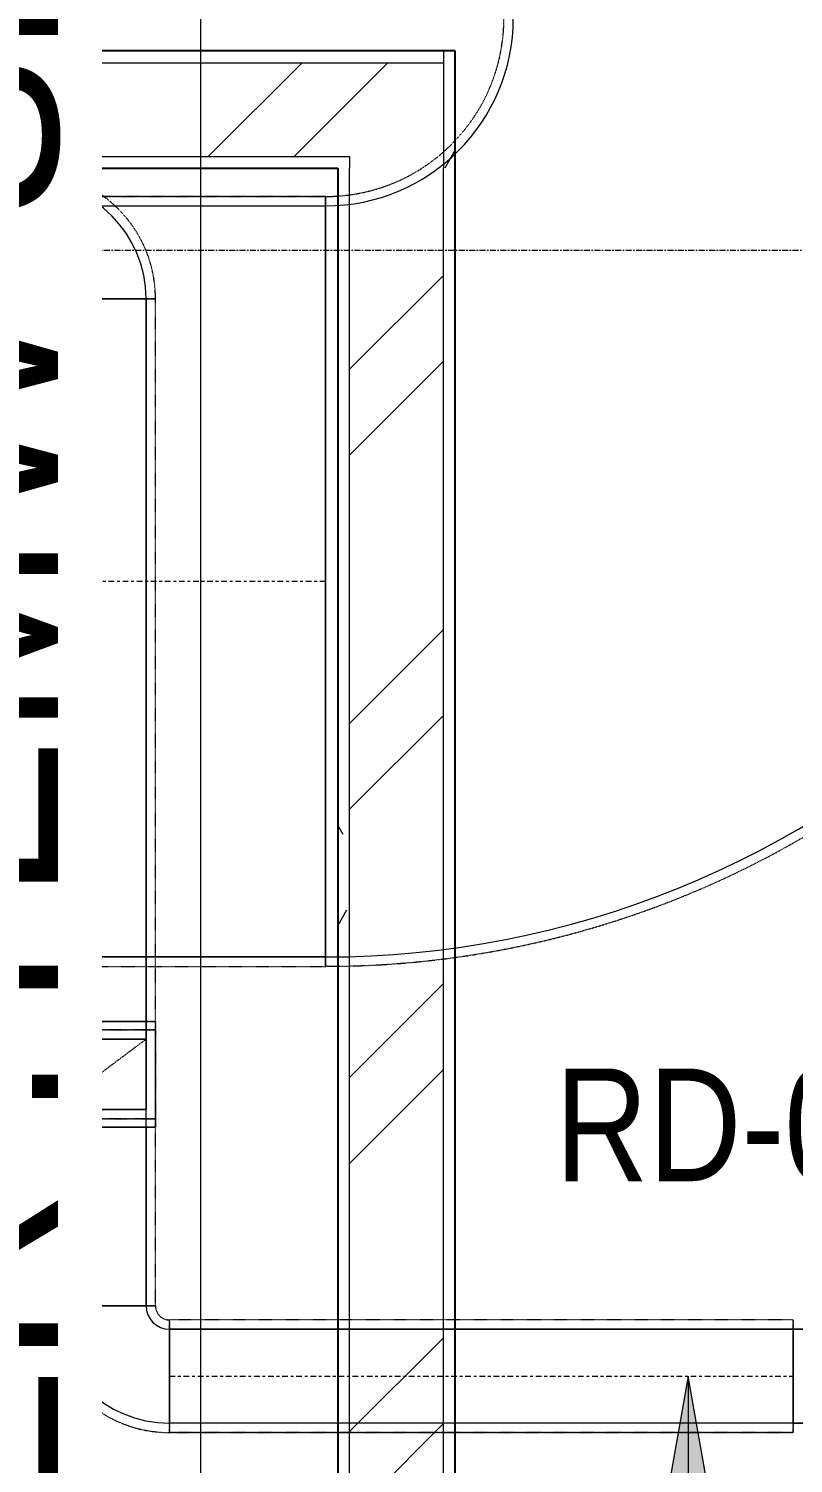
# Model space of a CAD drawing. Header units: inches. Extents: x -83664 to 20107, y -47222 to 19398.
# Drawn here: x 14244 to 15873, y -21348 to -18292 of the extents above; entities that cross this region are included whole.
import ezdxf

# ---------------------------------------------------------------- set-up
doc = ezdxf.new("R2010")
doc.units = ezdxf.units.IN
doc.header["$MEASUREMENT"] = 0
for name, pattern in [('AE7-LP-CENTER', [5.45, 3, -0.6, 1.25, -0.6]), ('Center', [29.999999, 12, -6, 6, -6]), ('Grid Line', [22.225, 12.7, -3.175, 3.175, -3.175]), ('Hidden 0_50', [1.0584, 0.5292, -0.5292]), ('Hidden 1_5', [2.2, 1.5, -0.7])]:
    doc.linetypes.add(name, pattern=pattern)
for name, color, linetype, lineweight, true_color in [('A-ANNO-MATC', 1, 'AE7-LP-CENTER', 9, 0xff0000), ('G-ANNO-SYMB', 7, 'Continuous', 9, 0x0091c9), ('M-HVAC-DUCT', 7, 'Continuous', 9, 0xffe97f)]:
    doc.layers.add(name, color=color, linetype=linetype, lineweight=lineweight, true_color=true_color)
for name, color, linetype, lineweight in [('A-WALL', 7, 'Continuous', 9), ('A-WALL-PATT', 7, 'Continuous', 25), ('G-ANNO-TEXT', 7, 'Continuous', 9), ('M-HVAC-DUCT-ANNO', 7, 'Continuous', 9), ('M-HVAC-DUCT-CNTR', 7, 'Center', 9), ('M-HVAC-DUCT-IDEN', 7, 'Continuous', 18), ('S-GRID', 7, 'Continuous', 9)]:
    doc.layers.add(name, color=color, linetype=linetype, lineweight=lineweight)
doc.styles.add('Arial Narrow_21', font='ARIALN.TTF', dxfattribs={"height": 240})
doc.styles.add('Arial_11', font='arial.ttf', dxfattribs={"height": 375})
pattern_1 = [(0, (0, 0), (1219.2, 304.8), [50.292, -864.108, 50.292, -864.108, -4876.8]), (0, (0, 0), (1219.2, 304.8), [-1828.8, 50.292, -1778.508, 50.292, -864.108, -2133.6]), (0, (0, 0), (1219.2, 304.8), [-4572, 50.292, -559.308, 50.292, -1473.708]), (120, (457.2, 152.4), (-873.56454, 903.45817), [50.292, -864.108, 50.292, -864.108, -4876.8]), (120, (457.2, 152.4), (-873.56454, 903.45817), [-1828.8, 50.292, -1778.508, 50.292, -864.108, -2133.6]), (120, (457.2, 152.4), (-873.56454, 903.45817), [-4572, 50.292, -559.308, 50.292, -1473.708]), (240, (609.6, 762), (-345.63546, -1208.25817), [50.292, -864.108, 50.292, -864.108, -4876.8]), (240, (609.6, 762), (-345.63546, -1208.25817), [-1828.8, 50.292, -1778.508, 50.292, -864.108, -2133.6]), (240, (609.6, 762), (-345.63546, -1208.25817), [-4572, 50.292, -559.308, 50.292, -1473.708])]
pattern_2 = [(45, (0, 0), (-377.1708, 377.1708), []), (45, (0, 571.5), (-377.1708, 377.1708), [])]

# ---------------------------------------------------------------- blocks, each defined once
blk = doc.blocks.new('M_Rectangular Elbow - Radius - 0_75 W-7332084-FIRST FLOOR AC CONDITIONING LAYOUT - PART A')
at = {"layer": 'M-HVAC-DUCT', "color": 6, "true_color": 0xff00ff}
for p, q in [((-100, 150), (100, 150)), ((100, 150), (-100, 150)), ((-150, 100), (-150, -100)), ((-150, -100), (-150, 100))]:
    blk.add_line(p, q, dxfattribs=at)
for radius in [50, 50, 250, 250]:
    blk.add_arc((-150, 150), radius, 270, 0, dxfattribs=at)
blk = doc.blocks.new('M_Rectangular to Round Transition - Angle - 45 Degree-V62-FIRST FLOOR AC CONDITIONING LAYOUT - PART A')
at = {"layer": 'M-HVAC-DUCT', "color": 6, "true_color": 0xff00ff}
for p, q in [((0, 100), (60.4, 100)), ((60.4, 100), (0, 100)), ((0, 100), (0, -100)), ((0, -100), (0, 100)), ((60.4, 0), (60.4, 100)), ((60.4, 0), (60.4, 100)), ((60.4, -100), (60.4, 0)), ((60.4, -100), (60.4, 0)), ((0, -100), (60.4, -100)), ((60.4, -100), (0, -100))]:
    blk.add_line(p, q, dxfattribs=at)
blk = doc.blocks.new('M_Rectangular Elbow - Radius - 0_75 W-V184-FIRST FLOOR AC CONDITIONING LAYOUT - PART A')
at = {"layer": 'M-HVAC-DUCT', "color": 6, "true_color": 0xff00ff}
for p, q in [((135187, 60764.1), (135187, 60564.1)), ((135187, 60564.1), (135187, 60764.1)), ((135224.5, 60764.1), (135187, 60764.1)), ((135187, 60764.1), (135374.5, 60764.1)), ((135224.5, 60764.1), (135374.5, 60764.1)), ((135224.5, 60564.1), (135224.5, 60764.1)), ((135374.5, 60564.1), (135374.5, 60764.1)), ((135374.5, 60764.1), (135374.5, 60564.1)), ((135187, 60564.1), (135224.5, 60564.1)), ((135187, 60564.1), (135374.5, 60564.1)), ((135374.5, 60564.1), (135224.5, 60564.1))]:
    blk.add_line(p, q, dxfattribs=at)
blk = doc.blocks.new('M_Rectangular Elbow - Radius - 0_75 W-V185-FIRST FLOOR AC CONDITIONING LAYOUT - PART A')
at = {"layer": 'M-HVAC-DUCT', "color": 6, "true_color": 0xff00ff}
for p, q in [((135374.5, 60764.1), (135224.5, 60764.1)), ((135224.5, 60764.1), (135224.5, 60564.1)), ((135412, 60764.1), (135224.5, 60764.1)), ((135374.5, 60764.1), (135374.5, 60564.1)), ((135374.5, 60564.1), (135374.5, 60764.1)), ((135412, 60764.1), (135374.5, 60764.1)), ((135412, 60564.1), (135412, 60764.1)), ((135412, 60764.1), (135412, 60564.1)), ((135224.5, 60564.1), (135374.5, 60564.1)), ((135412, 60564.1), (135224.5, 60564.1)), ((135374.5, 60564.1), (135412, 60564.1))]:
    blk.add_line(p, q, dxfattribs=at)
blk = doc.blocks.new('M_Rectangular Elbow - Radius - 0_75 W-8296091-FIRST FLOOR AC CONDITIONING LAYOUT - PART A')
at = {"layer": 'M-HVAC-DUCT', "color": 30, "true_color": 0xff7f00}
for p, q in [((-800, 1200), (190.6, 1200)), ((190.6, 1200), (-800, 1200)), ((-1200, 800), (-1200, -800)), ((-1200, -800), (-1200, 800))]:
    blk.add_line(p, q, dxfattribs=at)
for radius, end in [(400, 0), (400, 0), (2000, 314.0504), (2000, 314.0504)]:
    blk.add_arc((-1200, 1200), radius, 270, end, dxfattribs=at)
blk = doc.blocks.new('TEMW-SMBZ-HO-BM-HVAC-00002_rvt-1-FIRST FLOOR AC CONDITIONING LAYOUT - PART A')
at = {"layer": 'M-HVAC-DUCT', "color": 30, "linetype": 'Hidden 0_50', "true_color": 0xff7f00}
for p, q in [((166333, 79722.7), (161353, 79722.7)), ((161353, 79722.7), (166333, 79722.7)), ((166333, 79722.7), (166333, 78082.7)), ((166333, 78082.7), (166333, 79722.7)), ((166333, 79722.7), (166333, 78082.7)), ((166333, 78082.7), (166333, 79722.7)), ((161353, 78082.7), (166333, 78082.7)), ((161353, 78082.7), (166333, 78082.7))]:
    blk.add_line(p, q, dxfattribs=at)
at = {"layer": 'M-HVAC-DUCT', "color": 30, "true_color": 0xff7f00}
for p, q in [((161353, 79702.7), (166333, 79702.7)), ((161353, 79702.7), (166333, 79702.7)), ((166333, 78102.7), (166333, 79702.7)), ((166333, 79702.7), (166333, 78102.7)), ((166333, 78102.7), (161353, 78102.7)), ((161353, 78102.7), (166333, 78102.7))]:
    blk.add_line(p, q, dxfattribs=at)
at = {"layer": 'M-HVAC-DUCT', "color": 6, "linetype": 'Hidden 0_50', "true_color": 0xff00ff}
for p, q in [((165730.8, 79505), (165970.8, 79505)), ((165970.8, 79505), (165730.8, 79505)), ((165730.8, 79505), (165730.8, 77965)), ((165730.8, 77965), (165730.8, 79505)), ((165730.8, 79505), (165970.8, 79505)), ((165970.8, 79505), (165730.8, 79505)), ((165970.8, 77965), (165970.8, 79505)), ((165970.8, 77965), (165970.8, 79505)), ((165730.8, 77965), (165970.8, 77965)), ((165970.8, 77965), (165730.8, 77965)), ((165730.8, 77965), (165730.8, 77757.5)), ((165730.8, 77947.5), (165730.8, 77965)), ((165970.8, 77965), (165730.8, 77965)), ((165730.8, 77965), (165970.8, 77965)), ((165970.8, 77965), (165970.8, 77947.5)), ((165970.8, 77757.5), (165970.8, 77965)), ((165970.8, 77947.5), (165730.8, 77947.5)), ((165730.8, 77947.5), (165730.8, 77740)), ((165730.8, 77947.5), (165730.8, 77757.5)), ((165970.8, 77947.5), (165730.8, 77947.5)), ((165970.8, 77947.5), (165730.8, 77947.5)), ((165730.8, 77947.5), (165730.8, 77757.5)), ((165730.8, 77757.5), (165730.8, 77947.5)), ((165730.8, 77947.5), (165970.8, 77947.5)), ((165730.8, 77947.5), (165970.8, 77947.5)), ((165730.8, 77757.5), (165730.8, 77947.5)), ((165730.8, 77947.5), (165970.8, 77947.5)), ((165970.8, 77757.5), (165970.8, 77947.5)), ((165970.8, 77740), (165970.8, 77947.5)), ((165970.8, 77757.5), (165970.8, 77947.5)), ((165970.8, 77947.5), (165970.8, 77757.5)), ((165970.8, 77947.5), (165970.8, 77757.5)), ((165730.8, 77740), (165730.8, 77757.5)), ((165730.8, 77757.5), (165970.8, 77757.5)), ((165730.8, 77757.5), (165970.8, 77757.5)), ((165970.8, 77757.5), (165730.8, 77757.5)), ((165730.8, 77757.5), (165970.8, 77757.5)), ((165970.8, 77757.5), (165970.8, 77740)), ((165730.8, 77740), (165970.8, 77740)), ((165970.8, 77740), (165730.8, 77740)), ((165730.8, 77740), (165730.8, 77359.5)), ((165730.8, 77359.5), (165730.8, 77740)), ((165970.8, 77740), (165730.8, 77740)), ((165970.8, 77740), (165730.8, 77740)), ((165970.8, 77359.5), (165970.8, 77740)), ((165970.8, 77359.5), (165970.8, 77740)), ((165970.8, 77359.5), (165730.8, 77359.5)), ((165730.8, 77359.5), (165970.8, 77359.5)), ((165730.8, 77359.5), (165970.8, 77359.5)), ((165970.8, 77359.5), (165730.8, 77359.5)), ((166000.8, 77089.5), (166000.8, 77329.5)), ((166000.8, 77329.5), (166000.8, 77089.5)), ((167329.3, 77329.5), (166000.8, 77329.5)), ((167329.3, 77329.5), (166000.8, 77329.5)), ((166000.8, 77089.5), (166000.8, 77329.5)), ((166000.8, 77329.5), (166000.8, 77089.5)), ((167329.3, 77089.5), (167329.3, 77329.5)), ((167329.3, 77329.5), (167329.3, 77089.5)), ((167329.3, 77089.5), (167329.3, 77329.5)), ((167329.3, 77329.5), (167329.3, 77089.5)), ((166000.8, 77089.5), (167329.3, 77089.5)), ((167329.3, 77089.5), (166000.8, 77089.5))]:
    blk.add_line(p, q, dxfattribs=at)
at = {"layer": 'M-HVAC-DUCT', "color": 6, "true_color": 0xff00ff}
for p, q in [((165950.8, 79505), (165750.8, 79505)), ((165750.8, 79505), (165950.8, 79505)), ((165750.8, 77965), (165750.8, 79505)), ((165750.8, 77965), (165750.8, 79505)), ((165950.8, 79505), (165950.8, 77965)), ((165950.8, 77965), (165950.8, 79505)), ((165950.8, 77965), (165750.8, 77965)), ((165750.8, 77965), (165950.8, 77965)), ((165950.8, 77740), (165750.8, 77740)), ((165750.8, 77740), (165950.8, 77740)), ((165750.8, 77359.5), (165750.8, 77740)), ((165750.8, 77359.5), (165750.8, 77740)), ((165950.8, 77740), (165950.8, 77359.5)), ((165950.8, 77359.5), (165950.8, 77740)), ((165950.8, 77359.5), (165750.8, 77359.5)), ((165750.8, 77359.5), (165950.8, 77359.5)), ((166000.8, 77309.5), (166000.8, 77109.5)), ((166000.8, 77109.5), (166000.8, 77309.5)), ((166000.8, 77309.5), (167329.3, 77309.5)), ((167329.3, 77309.5), (166000.8, 77309.5)), ((167329.3, 77309.5), (167329.3, 77109.5)), ((167329.3, 77109.5), (167329.3, 77309.5)), ((167329.3, 77109.5), (166000.8, 77109.5)), ((167329.3, 77109.5), (166000.8, 77109.5))]:
    blk.add_line(p, q, dxfattribs=at)
at = {"layer": 'M-HVAC-DUCT', "color": 30, "linetype": 'Hidden 0_50', "true_color": 0xff7f00}
for radius, end in [(380, 0), (380, 0), (2020, 313.5041), (2020, 313.5041)]:
    blk.add_arc((166333, 80102.7), radius, 270, end, dxfattribs=at)
at = {"layer": 'M-HVAC-DUCT', "color": 6, "linetype": 'Hidden 0_50', "true_color": 0xff00ff}
for centre, radius, start, end in [((165700.8, 79505), 270, 0, 90), ((165700.8, 79505), 270, 0, 90), ((165700.8, 79505), 30, 0, 90), ((165700.8, 79505), 30, 0, 90), ((166000.8, 77359.5), 270, 180, 270), ((166000.8, 77359.5), 270, 180, 270), ((166000.8, 77359.5), 30, 180, 270), ((166000.8, 77359.5), 30, 180, 270)]:
    blk.add_arc(centre, radius, start, end, dxfattribs=at)
at = {"layer": 'M-HVAC-DUCT-ANNO', "color": 6, "linetype": 'Hidden 1_5', "true_color": 0xff00ff}
for p, q in [((165950.8, 77927.5), (165750.8, 77927.5)), ((165750.8, 77927.5), (165750.8, 77777.5)), ((165950.8, 77927.5), (165750.8, 77777.5)), ((165950.8, 77777.5), (165950.8, 77927.5)), ((165750.8, 77777.5), (165950.8, 77777.5))]:
    blk.add_line(p, q, dxfattribs=at)
at = {"layer": 'M-HVAC-DUCT-CNTR', "color": 6, "true_color": 0xff00ff}
for p, q in [((165850.8, 79505), (165850.8, 77965)), ((165850.8, 77740), (165850.8, 77359.5)), ((166000.8, 77209.5), (167329.3, 77209.5))]:
    blk.add_line(p, q, dxfattribs=at)
at = {"layer": 'M-HVAC-DUCT-CNTR', "color": 30, "true_color": 0xff7f00}
blk.add_line((166333, 78902.7), (161353, 78902.7), dxfattribs=at)
at = {"layer": 'M-HVAC-DUCT', "color": 6, "linetype": 'Hidden 0_50', "lineweight": 9, "true_color": 0xff00ff}
for name, p in [('M_Rectangular Elbow - Radius - 0_75 W-8296091-FIRST FLOOR AC CONDITIONING LAYOUT - PART A', (167533, 78902.7)), ('M_Rectangular to Round Transition - Angle - 45 Degree-V62-FIRST FLOOR AC CONDITIONING LAYOUT - PART A', (167329.3, 77209.5))]:
    blk.add_blockref(name, p, dxfattribs=at)
for name, p, rotation in [('M_Rectangular Elbow - Radius - 0_75 W-7332084-FIRST FLOOR AC CONDITIONING LAYOUT - PART A', (165850.8, 79655), 90), ('M_Rectangular Elbow - Radius - 0_75 W-V185-FIRST FLOOR AC CONDITIONING LAYOUT - PART A', (226514.9, -57447), 90), ('M_Rectangular Elbow - Radius - 0_75 W-V184-FIRST FLOOR AC CONDITIONING LAYOUT - PART A', (226514.9, -57447), 90), ('M_Rectangular Elbow - Radius - 0_75 W-7332084-FIRST FLOOR AC CONDITIONING LAYOUT - PART A', (165850.8, 77209.5), 270)]:
    blk.add_blockref(name, p, dxfattribs=dict(at, rotation=rotation))
blk = doc.blocks.new('TEMW-SMBZ-HO-BM-HVAC-00002_rvt-2-FIRST FLOOR AC CONDITIONING LAYOUT - PART A')
at = {"layer": 'M-HVAC-DUCT', "color": 30, "linetype": 'Hidden 0_50', "true_color": 0xff7f00}
for p, q in [((166333, 79722.7), (161353, 79722.7)), ((161353, 79722.7), (166333, 79722.7)), ((166333, 79722.7), (166333, 78082.7)), ((166333, 78082.7), (166333, 79722.7)), ((166333, 79722.7), (166333, 78082.7)), ((166333, 78082.7), (166333, 79722.7)), ((161353, 78082.7), (166333, 78082.7)), ((161353, 78082.7), (166333, 78082.7))]:
    blk.add_line(p, q, dxfattribs=at)
at = {"layer": 'M-HVAC-DUCT', "color": 30, "true_color": 0xff7f00}
for p, q in [((161353, 79702.7), (166333, 79702.7)), ((161353, 79702.7), (166333, 79702.7)), ((166333, 78102.7), (166333, 79702.7)), ((166333, 79702.7), (166333, 78102.7)), ((166333, 78102.7), (161353, 78102.7)), ((161353, 78102.7), (166333, 78102.7))]:
    blk.add_line(p, q, dxfattribs=at)
at = {"layer": 'M-HVAC-DUCT', "color": 6, "linetype": 'Hidden 0_50', "true_color": 0xff00ff}
for p, q in [((165730.8, 79505), (165970.8, 79505)), ((165970.8, 79505), (165730.8, 79505)), ((165730.8, 79505), (165730.8, 77965)), ((165730.8, 77965), (165730.8, 79505)), ((165730.8, 79505), (165970.8, 79505)), ((165970.8, 79505), (165730.8, 79505)), ((165970.8, 77965), (165970.8, 79505)), ((165970.8, 77965), (165970.8, 79505)), ((165730.8, 77965), (165970.8, 77965)), ((165970.8, 77965), (165730.8, 77965)), ((165730.8, 77965), (165730.8, 77757.5)), ((165730.8, 77947.5), (165730.8, 77965)), ((165970.8, 77965), (165730.8, 77965)), ((165730.8, 77965), (165970.8, 77965)), ((165970.8, 77965), (165970.8, 77947.5)), ((165970.8, 77757.5), (165970.8, 77965)), ((165970.8, 77947.5), (165730.8, 77947.5)), ((165730.8, 77947.5), (165730.8, 77740)), ((165730.8, 77947.5), (165730.8, 77757.5)), ((165970.8, 77947.5), (165730.8, 77947.5)), ((165970.8, 77947.5), (165730.8, 77947.5)), ((165730.8, 77947.5), (165730.8, 77757.5)), ((165730.8, 77757.5), (165730.8, 77947.5)), ((165730.8, 77947.5), (165970.8, 77947.5)), ((165730.8, 77947.5), (165970.8, 77947.5)), ((165730.8, 77757.5), (165730.8, 77947.5)), ((165730.8, 77947.5), (165970.8, 77947.5)), ((165970.8, 77757.5), (165970.8, 77947.5)), ((165970.8, 77740), (165970.8, 77947.5)), ((165970.8, 77757.5), (165970.8, 77947.5)), ((165970.8, 77947.5), (165970.8, 77757.5)), ((165970.8, 77947.5), (165970.8, 77757.5)), ((165730.8, 77740), (165730.8, 77757.5)), ((165730.8, 77757.5), (165970.8, 77757.5)), ((165730.8, 77757.5), (165970.8, 77757.5)), ((165970.8, 77757.5), (165730.8, 77757.5)), ((165730.8, 77757.5), (165970.8, 77757.5)), ((165970.8, 77757.5), (165970.8, 77740)), ((165730.8, 77740), (165970.8, 77740)), ((165970.8, 77740), (165730.8, 77740)), ((165730.8, 77740), (165730.8, 77359.5)), ((165730.8, 77359.5), (165730.8, 77740)), ((165970.8, 77740), (165730.8, 77740)), ((165970.8, 77740), (165730.8, 77740)), ((165970.8, 77359.5), (165970.8, 77740)), ((165970.8, 77359.5), (165970.8, 77740)), ((165970.8, 77359.5), (165730.8, 77359.5)), ((165730.8, 77359.5), (165970.8, 77359.5)), ((165730.8, 77359.5), (165970.8, 77359.5)), ((165970.8, 77359.5), (165730.8, 77359.5)), ((166000.8, 77089.5), (166000.8, 77329.5)), ((166000.8, 77329.5), (166000.8, 77089.5)), ((167329.3, 77329.5), (166000.8, 77329.5)), ((167329.3, 77329.5), (166000.8, 77329.5)), ((166000.8, 77089.5), (166000.8, 77329.5)), ((166000.8, 77329.5), (166000.8, 77089.5)), ((167329.3, 77089.5), (167329.3, 77329.5)), ((167329.3, 77329.5), (167329.3, 77089.5)), ((167329.3, 77089.5), (167329.3, 77329.5)), ((167329.3, 77329.5), (167329.3, 77089.5)), ((166000.8, 77089.5), (167329.3, 77089.5)), ((167329.3, 77089.5), (166000.8, 77089.5))]:
    blk.add_line(p, q, dxfattribs=at)
at = {"layer": 'M-HVAC-DUCT', "color": 6, "true_color": 0xff00ff}
for p, q in [((165950.8, 79505), (165750.8, 79505)), ((165750.8, 79505), (165950.8, 79505)), ((165750.8, 77965), (165750.8, 79505)), ((165750.8, 77965), (165750.8, 79505)), ((165950.8, 79505), (165950.8, 77965)), ((165950.8, 77965), (165950.8, 79505)), ((165950.8, 77965), (165750.8, 77965)), ((165750.8, 77965), (165950.8, 77965)), ((165950.8, 77740), (165750.8, 77740)), ((165750.8, 77740), (165950.8, 77740)), ((165750.8, 77359.5), (165750.8, 77740)), ((165750.8, 77359.5), (165750.8, 77740)), ((165950.8, 77740), (165950.8, 77359.5)), ((165950.8, 77359.5), (165950.8, 77740)), ((165950.8, 77359.5), (165750.8, 77359.5)), ((165750.8, 77359.5), (165950.8, 77359.5)), ((166000.8, 77309.5), (166000.8, 77109.5)), ((166000.8, 77109.5), (166000.8, 77309.5)), ((166000.8, 77309.5), (167329.3, 77309.5)), ((167329.3, 77309.5), (166000.8, 77309.5)), ((167329.3, 77309.5), (167329.3, 77109.5)), ((167329.3, 77109.5), (167329.3, 77309.5)), ((167329.3, 77109.5), (166000.8, 77109.5)), ((167329.3, 77109.5), (166000.8, 77109.5))]:
    blk.add_line(p, q, dxfattribs=at)
at = {"layer": 'M-HVAC-DUCT', "color": 30, "linetype": 'Hidden 0_50', "true_color": 0xff7f00}
for radius, end in [(380, 0), (380, 0), (2020, 313.5041), (2020, 313.5041)]:
    blk.add_arc((166333, 80102.7), radius, 270, end, dxfattribs=at)
at = {"layer": 'M-HVAC-DUCT', "color": 6, "linetype": 'Hidden 0_50', "true_color": 0xff00ff}
for centre, radius, start, end in [((165700.8, 79505), 270, 0, 90), ((165700.8, 79505), 270, 0, 90), ((165700.8, 79505), 30, 0, 90), ((165700.8, 79505), 30, 0, 90), ((166000.8, 77359.5), 270, 180, 270), ((166000.8, 77359.5), 270, 180, 270), ((166000.8, 77359.5), 30, 180, 270), ((166000.8, 77359.5), 30, 180, 270)]:
    blk.add_arc(centre, radius, start, end, dxfattribs=at)
at = {"layer": 'M-HVAC-DUCT-ANNO', "color": 6, "linetype": 'Hidden 1_5', "true_color": 0xff00ff}
for p, q in [((165950.8, 77927.5), (165750.8, 77927.5)), ((165750.8, 77927.5), (165750.8, 77777.5)), ((165950.8, 77927.5), (165750.8, 77777.5)), ((165950.8, 77777.5), (165950.8, 77927.5)), ((165750.8, 77777.5), (165950.8, 77777.5))]:
    blk.add_line(p, q, dxfattribs=at)
at = {"layer": 'M-HVAC-DUCT-CNTR', "color": 6, "true_color": 0xff00ff}
for p, q in [((165850.8, 79505), (165850.8, 77965)), ((165850.8, 77740), (165850.8, 77359.5)), ((166000.8, 77209.5), (167329.3, 77209.5))]:
    blk.add_line(p, q, dxfattribs=at)
at = {"layer": 'M-HVAC-DUCT-CNTR', "color": 30, "true_color": 0xff7f00}
blk.add_line((166333, 78902.7), (161353, 78902.7), dxfattribs=at)
at = {"layer": 'M-HVAC-DUCT', "color": 6, "linetype": 'Hidden 0_50', "lineweight": 9, "true_color": 0xff00ff}
for name, p in [('M_Rectangular Elbow - Radius - 0_75 W-8296091-FIRST FLOOR AC CONDITIONING LAYOUT - PART A', (167533, 78902.7)), ('M_Rectangular to Round Transition - Angle - 45 Degree-V62-FIRST FLOOR AC CONDITIONING LAYOUT - PART A', (167329.3, 77209.5))]:
    blk.add_blockref(name, p, dxfattribs=at)
for name, p, rotation in [('M_Rectangular Elbow - Radius - 0_75 W-7332084-FIRST FLOOR AC CONDITIONING LAYOUT - PART A', (165850.8, 79655), 90), ('M_Rectangular Elbow - Radius - 0_75 W-V185-FIRST FLOOR AC CONDITIONING LAYOUT - PART A', (226514.9, -57447), 90), ('M_Rectangular Elbow - Radius - 0_75 W-V184-FIRST FLOOR AC CONDITIONING LAYOUT - PART A', (226514.9, -57447), 90), ('M_Rectangular Elbow - Radius - 0_75 W-7332084-FIRST FLOOR AC CONDITIONING LAYOUT - PART A', (165850.8, 77209.5), 270)]:
    blk.add_blockref(name, p, dxfattribs=dict(at, rotation=rotation))
blk = doc.blocks.new('SMBZ_Hospital Arch Model_2026_01_29_rvt-1-FIRST FLOOR AC CONDITIONING LAYOUT - PART A')
at = {"layer": 'A-WALL-PATT', "lineweight": 9, "true_color": 0xbbbbbb}
h = blk.add_hatch(dxfattribs=at)
h.set_pattern_fill('FP_13', color=9, style=0, pattern_type=2)
h.set_pattern_definition(pattern_1)
h.paths.add_polyline_path([(163209.4, 80007.7), (165284.4, 80007.7), (165284.4, 80032.7), (163209.4, 80032.7)])
h.paths.add_polyline_path([(166584.4, 80007.7), (166584.4, 80032.7), (165509.4, 80032.7), (165509.4, 80007.7), (166142.4, 80007.7)])
h = blk.add_hatch(dxfattribs=at)
h.set_pattern_fill('FP_13', color=9, style=0, pattern_type=2)
h.set_pattern_definition(pattern_1)
h.paths.add_polyline_path([(166584.4, 75082.7), (166609.4, 75082.7), (166609.4, 80032.7), (166584.4, 80032.7), (166584.4, 75107.7)])
h = blk.add_hatch(dxfattribs=at)
h.set_pattern_fill('FP_12', color=9, style=0, pattern_type=2)
h.set_pattern_definition(pattern_2)
h.paths.add_polyline_path([(166584.4, 79807.7), (166584.4, 80007.7), (163234.4, 80007.7), (163234.4, 79807.7), (166384.4, 79807.7)])
h = blk.add_hatch(dxfattribs=at)
h.set_pattern_fill('FP_13', color=9, style=0, pattern_type=2)
h.set_pattern_definition(pattern_1)
h.paths.add_polyline_path([(166384.4, 79782.7), (166384.4, 79807.7), (163434.4, 79807.7), (163434.4, 79782.7), (166359.4, 79782.7)])
h = blk.add_hatch(dxfattribs=at)
h.set_pattern_fill('FP_12', color=9, style=0, pattern_type=2)
h.set_pattern_definition(pattern_2)
h.paths.add_polyline_path([(166584.4, 75107.7), (166584.4, 79807.7), (166384.4, 79807.7), (166384.4, 75107.7)])
h = blk.add_hatch(dxfattribs=at)
h.set_pattern_fill('FP_13', color=9, style=0, pattern_type=2)
h.set_pattern_definition(pattern_1)
h.paths.add_polyline_path([(166384.4, 75307.7), (166384.4, 79782.7), (166359.4, 79782.7), (166359.4, 75307.7)])
at = {"layer": 'A-WALL', "color": 9, "lineweight": 25, "true_color": 0xbbbbbb}
for p, q in [((166584.4, 80032.7), (165509.4, 80032.7)), ((166609.4, 80032.7), (166584.4, 80032.7)), ((166609.4, 79782.7), (166609.4, 80032.7)), ((163459.4, 79782.7), (166359.4, 79782.7)), ((166359.4, 79782.7), (166359.4, 75332.7)), ((166609.4, 75082.7), (166609.4, 79782.7))]:
    blk.add_line(p, q, dxfattribs=at)
at = {"layer": 'A-WALL', "color": 9, "true_color": 0xbbbbbb}
for p, q in [((166609.4, 80032.7), (165509.4, 80032.7)), ((166584.4, 80032.7), (166584.4, 80007.7)), ((166609.4, 80032.7), (166609.4, 79782.7)), ((165509.4, 80007.7), (166584.4, 80007.7)), ((166584.4, 80007.7), (166584.4, 79807.7)), ((163434.4, 79807.7), (166384.4, 79807.7)), ((166384.4, 79807.7), (166384.4, 79782.7)), ((166584.4, 79807.7), (166584.4, 79782.7)), ((163459.4, 79782.7), (166359.4, 79782.7)), ((166359.4, 79782.7), (166359.4, 75332.7)), ((166384.4, 75307.7), (166384.4, 79782.7)), ((166584.4, 75107.7), (166584.4, 79782.7)), ((166609.4, 75082.7), (166609.4, 79782.7))]:
    blk.add_line(p, q, dxfattribs=at)

msp = doc.modelspace()

# ---------------------------------------------------------------- hatches: boundary and pattern name
at = {"layer": 'M-HVAC-DUCT-IDEN', "lineweight": 9}
msp.add_hatch(color=256, dxfattribs=at).paths.add_polyline_path([(15648.5, -21162.7), (15608.9, -21387.7), (15688.2, -21387.7)])

# ---------------------------------------------------------------- linework, layer by layer
at = {"layer": 'A-ANNO-MATC'}
msp.add_line((14610.1, 19398.3), (14610.1, -47222), dxfattribs=at)
at = {"layer": 'M-HVAC-DUCT-IDEN', "lineweight": 9}
for p, q in [((15648.5, -21162.7), (15608.9, -21387.7)), ((15688.2, -21387.7), (15648.5, -21162.7)), ((15648.5, -21162.7), (15648.5, -23396.9))]:
    msp.add_line(p, q, dxfattribs=at)
at = {"layer": 'S-GRID', "color": 254, "linetype": 'Grid Line', "true_color": 0xdcdcdc}
msp.add_line((20106.7, -18764.5), (-81517, -18764.5), dxfattribs=at)

# ---------------------------------------------------------------- block references
at = {"lineweight": 5}
for name in ['SMBZ_Hospital Arch Model_2026_01_29_rvt-1-FIRST FLOOR AC CONDITIONING LAYOUT - PART A', 'TEMW-SMBZ-HO-BM-HVAC-00002_rvt-1-FIRST FLOOR AC CONDITIONING LAYOUT - PART A', 'TEMW-SMBZ-HO-BM-HVAC-00002_rvt-2-FIRST FLOOR AC CONDITIONING LAYOUT - PART A']:
    msp.add_blockref(name, (-151456.7, -98372.2), dxfattribs=at)

# ---------------------------------------------------------------- texts
at = {"layer": 'G-ANNO-TEXT', "insert": (15365.4, -20507.2), "char_height": 240, "width": 1010.126, "attachment_point": 1, "style": 'Arial Narrow_21'}
msp.add_mtext('RD-02', dxfattribs=at)

# ---------------------------------------------------------------- next in the draw order: texts
at = {"layer": 'G-ANNO-SYMB', "color": 7, "insert": (13931.5, -27921.9), "char_height": 375, "width": 20779.74, "attachment_point": 1, "rotation": 90, "style": 'Arial_11', "bg_fill": 3, "box_fill_scale": 1.25, "bg_fill_color": 256, "bg_fill_true_color": 13158600, "bg_fill_transparency": 0}
msp.add_mtext('FOR CONTINUATION REFER :TEMW-SMBZH-HO-SD-ME-AC-FF-100 B', dxfattribs=at)

doc.saveas('drawing.dxf')
